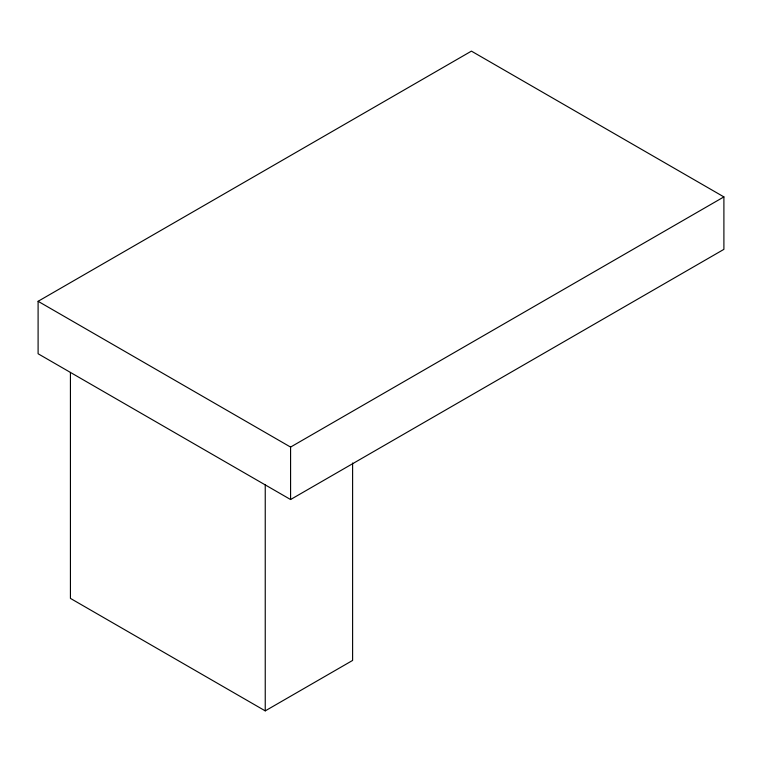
<?xml version="1.0" encoding="UTF-8"?>
<svg xmlns="http://www.w3.org/2000/svg" width="762" height="762" viewBox="0 0 762 762"><rect width="100%" height="100%" fill="white"/><g stroke="black" fill="none" stroke-linecap="round" stroke-linejoin="round"><path stroke-width="1.14" d="M38.1 301.304L471.421 51.13L723.9 196.901L723.9 249.355L290.579 499.529L38.1 353.758L38.1 301.304L290.579 447.075L723.9 196.901M70.428 372.428L70.428 598.389L265.243 710.87L352.606 660.435L352.606 463.01M290.579 447.075L290.579 499.529M265.243 484.899L265.243 710.87"/></g></svg>
